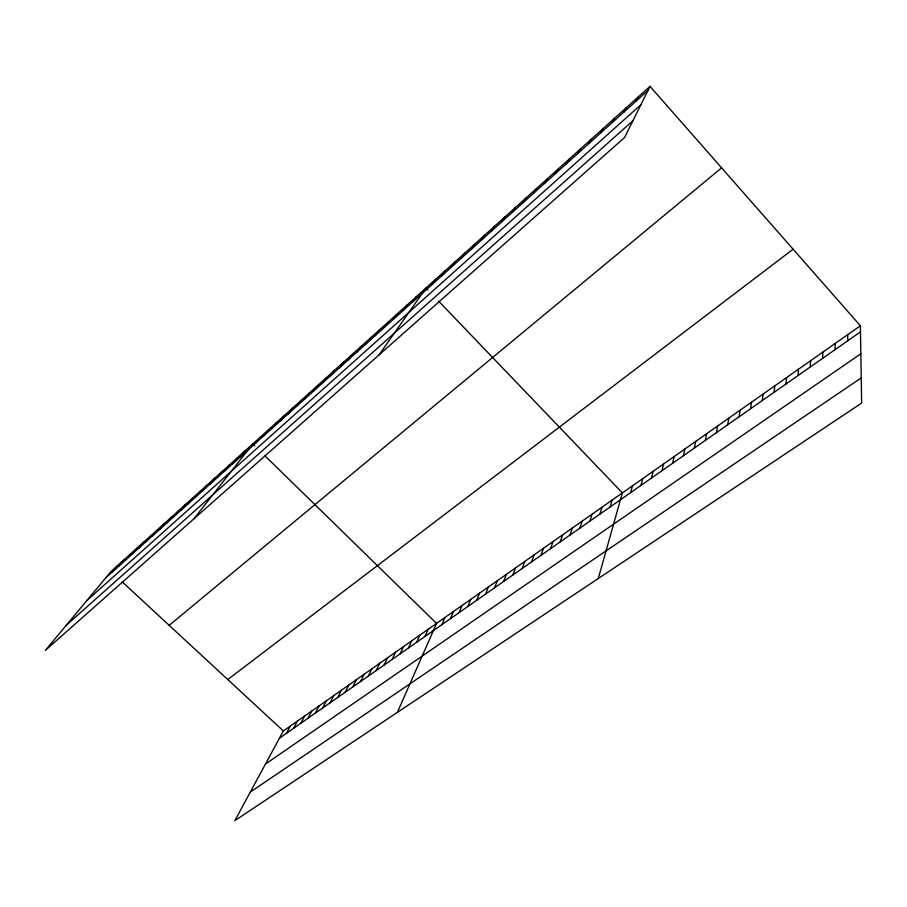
<?xml version="1.0" encoding="UTF-8"?>
<svg xmlns="http://www.w3.org/2000/svg" width="907" height="907" viewBox="0 0 907 907"><rect width="100%" height="100%" fill="white"/><g stroke="black" fill="none" stroke-linecap="round" stroke-linejoin="round"><path stroke-width="1.36" d="M847.705 340.817L847.728 334.649M835.075 349.649L835.211 343.436M822.592 358.378L822.842 352.12M810.257 367.006L810.62 360.703M798.058 375.532L798.534 369.183M786.006 383.967L786.584 377.573M774.09 392.3L774.771 385.872M762.299 400.543L763.093 394.08M750.656 408.694L751.54 402.186M739.137 416.755L740.123 410.213M727.743 424.714L728.831 418.138M716.473 432.594L717.652 425.984M705.34 440.394L706.61 433.75M694.32 448.092L695.68 441.426M683.413 455.722L684.864 449.01M672.631 463.262L674.173 456.527M661.974 470.722L663.584 463.953M651.419 478.102L653.119 471.311M640.988 485.392L642.757 478.579M630.66 492.626L632.508 485.778M598.291 578.519L622.372 492.898L438.523 301.033M610.139 506.968L612.146 500.086M599.935 514.099L602.021 507.194M589.856 521.162L592.01 514.224M579.879 528.135L582.101 521.185M570.004 535.039L572.294 528.067M560.231 541.876L562.589 534.881M550.56 548.644L552.987 541.626M540.98 555.333L543.474 548.304M531.513 561.966L534.064 554.914M522.137 568.519L524.756 561.456M512.852 575.015L515.527 567.929M503.668 581.432L506.401 574.335M494.564 587.804L497.365 580.684M485.562 594.096L488.42 586.965M476.651 600.332L479.554 593.189M467.819 606.5L470.79 599.357M459.089 612.622L462.094 605.457M450.428 618.665L453.5 611.488M441.856 624.662L444.974 617.474M397.402 712.335L436.539 623.404L264.719 455.609M424.975 636.476L428.183 629.265M416.642 642.303L419.907 635.081M408.399 648.063L411.71 640.841M400.236 653.777L403.592 646.544M392.153 659.434L395.543 652.19M384.137 665.035L387.584 657.779M376.201 670.59L379.682 663.323M368.344 676.089L371.87 668.822M360.544 681.531L364.115 674.264M650.002 86.369L624.628 137.445L45.35 650.398L111.017 571.523L650.002 86.369L860.38 325.76L861.65 403.071L234.856 820.631L283.369 730.963L860.38 325.76M352.834 686.928L356.44 679.649M345.182 692.279L348.832 685M337.608 697.574L341.293 690.295M330.103 702.823L333.821 695.533M635.92 101.255L638.029 97.14M322.665 708.027L326.418 700.737M315.296 713.185L319.083 705.884M307.995 718.287L311.815 710.986M300.75 723.355L304.616 716.054M623.993 111.98L626.204 107.786M293.573 728.378L297.473 721.065M286.465 733.344L290.387 726.031M612.214 122.57L614.527 118.307M600.57 133.034L602.985 128.692M589.074 143.374L591.579 138.964M577.702 153.589L580.31 149.099M566.478 163.679L569.177 159.122M555.39 173.656L558.168 169.031M544.427 183.509L547.284 178.826M533.588 193.248L536.536 188.497M522.874 202.873L525.913 198.066M512.296 212.397L515.403 207.522M501.832 221.796L505.018 216.864M491.492 231.104L494.757 226.115M481.266 240.287L484.599 235.253M471.152 249.38L474.565 244.289M461.153 258.37L464.645 253.223M451.267 267.259L454.826 262.055M441.494 276.045L445.122 270.796M431.834 284.73L435.519 279.435M379.058 354.898L426.018 287.984L427.945 289.991M412.628 301.986L416.449 296.6M403.105 310.557L406.982 305.115M393.683 319.026L397.617 313.55M384.364 327.404L388.355 321.883M375.147 335.692L379.194 330.137M366.02 343.889L370.135 338.288M357.007 351.995L361.167 346.361M348.084 360.022L352.29 354.342M339.252 367.959L343.515 362.244M330.522 375.815L334.83 370.067M321.872 383.582L326.237 377.8M313.323 391.268L317.733 385.452M304.865 398.876L309.321 393.026M296.487 406.404L300.988 400.52M288.199 413.853L292.746 407.946M280.002 421.222L284.583 415.293M271.873 428.523L276.51 422.56M263.846 435.745L268.517 429.759M255.887 442.899L260.604 436.879M193.871 518.883L252.77 443.931L254.765 445.881M240.219 456.992L245.003 450.915M232.498 463.93L237.328 457.831M224.857 470.79L229.72 464.679M217.295 477.592L222.192 471.459M209.8 484.327L214.732 478.17M202.386 490.993L207.352 484.814M195.039 497.603L200.039 491.401M187.772 504.145L192.794 497.92M180.561 510.618L185.618 504.371M173.43 517.035L178.509 510.766M166.366 523.384L171.48 517.103M152.433 535.912L157.603 529.597M159.36 529.677L164.507 523.384M145.562 542.08L150.755 535.754M138.76 548.202L143.975 541.853M125.336 560.265L130.608 553.894M132.014 554.256L137.263 547.896M118.726 566.206L124.021 559.823M112.173 572.102L117.491 565.707M105.677 577.94L648.006 90.394M86.789 600.627L640.841 104.804M66.313 625.229L632.916 120.756M169.19 625.342L721.609 167.852M227.782 679.536L793.103 249.21M279.413 738.275L860.482 331.883M265.445 764.102L860.845 353.764M250.309 792.072L861.242 377.902M122.196 581.875L283.369 730.963"/></g></svg>
